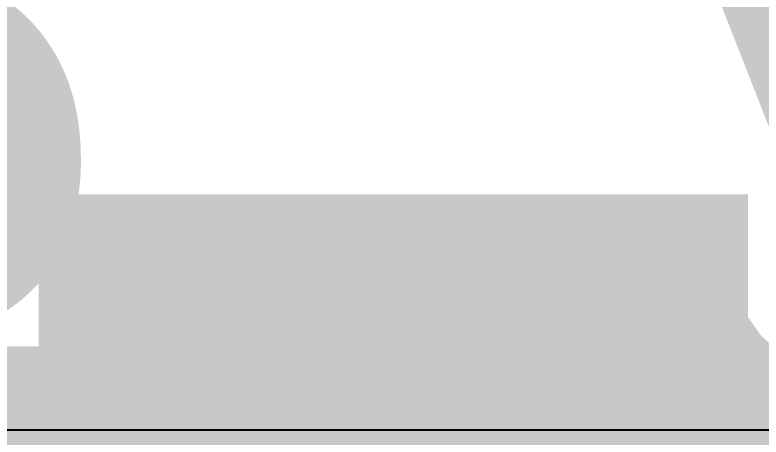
# Model space of a CAD drawing. Header units: inches. Extents: x 0.91 to 3.83, y 2.6 to 3.83.
# Drawn here: x 2.23036 to 2.25938, y 2.85474 to 2.87116 of the extents above; entities that cross this region are included whole.
import ezdxf

# ---------------------------------------------------------------- set-up
doc = ezdxf.new("R2010")
doc.units = ezdxf.units.IN
doc.header["$MEASUREMENT"] = 0
for name, color, linetype in [('Bottom Layer', 5, 'Continuous'), ('Bottom Overlay', 54, 'Continuous'), ('Mechanical 12', 56, 'Continuous'), ('Mechanical 13', 56, 'Continuous'), ('Top Layer', 1, 'Continuous'), ('Top Paste', 8, 'Continuous'), ('Top Solder', 216, 'Continuous')]:
    doc.layers.add(name, color=color, linetype=linetype)
doc.styles.add('Arial', font='', dxfattribs={"height": 0.2})
doc.styles.get('Arial').set_extended_font_data('Arial')

# ---------------------------------------------------------------- blocks, each defined once
blk = doc.blocks.new('SOT94P280X100_5N_340')
at = {"layer": 'Top Layer'}
blk.add_hatch(color=1, dxfattribs=at).paths.add_polyline_path([(0.024606, 0.049803), (0.073819, 0.049803), (0.073819, 0.024213), (0.024606, 0.024213)])
at = {"layer": 'Top Paste'}
blk.add_hatch(color=8, dxfattribs=at).paths.add_polyline_path([(0.024606, 0.049803), (0.073819, 0.049803), (0.073819, 0.024213), (0.024606, 0.024213)])
at = {"layer": 'Top Solder'}
blk.add_hatch(color=216, dxfattribs=at).paths.add_polyline_path([(0.023606, 0.050803), (0.074819, 0.050803), (0.074819, 0.023213), (0.023606, 0.023213)])
at = {"layer": 'Mechanical 13'}
blk.add_lwpolyline([(0.031496, -0.057008, 0.003937, 0.003937, 0), (0.031496, 0.057008, 0.003937, 0.003937, 0)], format="xyseb", dxfattribs=at)
at = {"layer": 'Mechanical 12', "style": 'Arial'}
blk.add_text('U3', height=0.03, rotation=90, dxfattribs=at).set_placement((0.044795, -0.026071))

msp = doc.modelspace()

# ---------------------------------------------------------------- hatches: boundary and pattern name
at = {"layer": 'Top Layer'}
msp.add_hatch(color=1, dxfattribs=at).paths.add_polyline_path([(2.275754, 2.836473), (2.272317, 2.836383), (2.269241, 2.836113), (2.266526, 2.835663), (2.264172, 2.835033), (2.262179, 2.834223), (2.260548, 2.833233), (2.259278, 2.832063), (2.258369, 2.830713), (2.257821, 2.829183), (2.257634, 2.827473), (2.257754, 2.863069), (2.257934, 2.861436), (2.258474, 2.859974), (2.259374, 2.858685), (2.260634, 2.857567), (2.262254, 2.856622), (2.264234, 2.855848), (2.266574, 2.855246), (2.269274, 2.854817), (2.272334, 2.854559), (2.275754, 2.854473)])

# ---------------------------------------------------------------- linework, layer by layer
at = {"layer": 'Bottom Layer'}
msp.add_line((2.47099, 2.855), (2.015, 2.855), dxfattribs=at)

# ---------------------------------------------------------------- block references
at = {"rotation": 270}
msp.add_blockref('SOT94P280X100_5N_340', (2.208071, 2.887795), dxfattribs=at)

# ---------------------------------------------------------------- texts
at = {"layer": 'Bottom Overlay', "style": 'Arial', "text_generation_flag": 2}
msp.add_text('+3.3V', height=0.03, rotation=360, dxfattribs=at).set_placement((2.365, 2.85))

doc.saveas('drawing.dxf')
